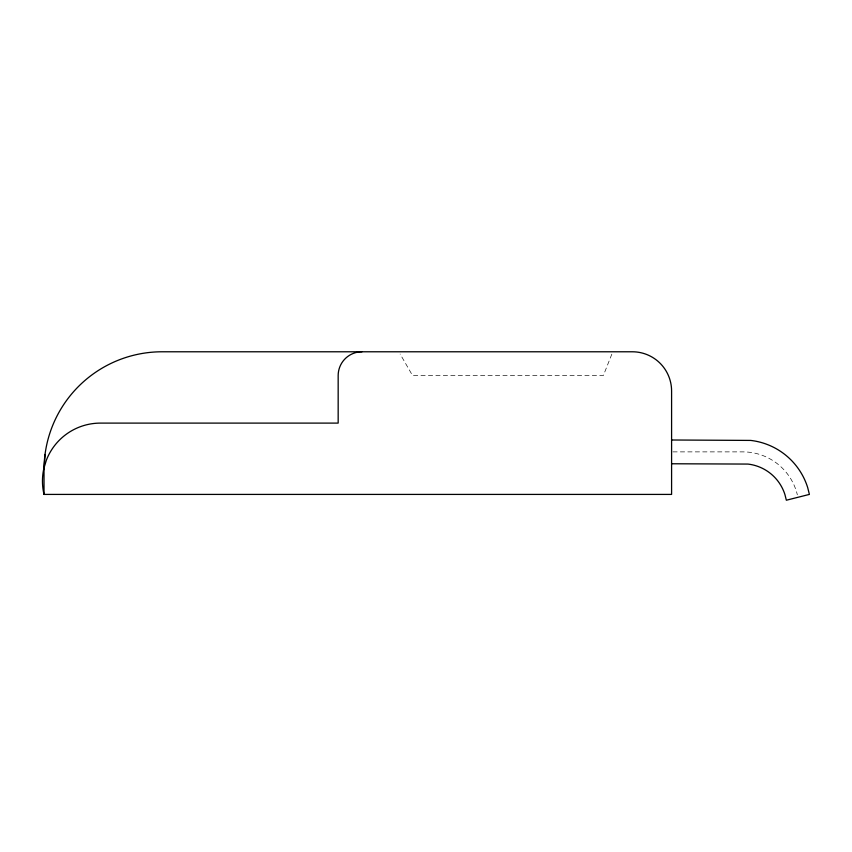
<?xml version="1.0" encoding="UTF-8"?>
<svg xmlns="http://www.w3.org/2000/svg" width="852" height="852" viewBox="0 0 852 852"><rect width="100%" height="100%" fill="white"/><g stroke="black" fill="none" stroke-linecap="round" stroke-linejoin="round"><path stroke-width="0.64" stroke-dasharray="4.26 3.19" d="M611.832 354.166L603.344 375.551L412.549 375.551L400.142 354.049M672.91 451.88L742.912 451.88A55.966 55.966 0 0 1 797.334 494.788"/><path stroke-width="1.28" d="M45.028 454.446L44.016 469.857L44.016 494.416L671.589 494.416L671.589 391.015A39.224 39.224 0 0 0 632.365 351.78L162.082 351.78A118.066 118.066 0 0 0 44.027 468.568M671.589 439.994L750.708 440.42A67.872 67.872 0 0 1 807.664 487.504L809.4 494.405L786.353 500.22L784.948 494.639A44.059 44.059 0 0 0 747.971 464.074L671.589 463.765M44.016 494.416A57.989 57.989 0 0 1 43.846 468.504L46.37 460.176A57.989 57.989 0 0 1 100.451 423.103L338.169 423.103L338.169 375.572A23.781 23.781 0 0 1 361.962 351.78"/></g></svg>
